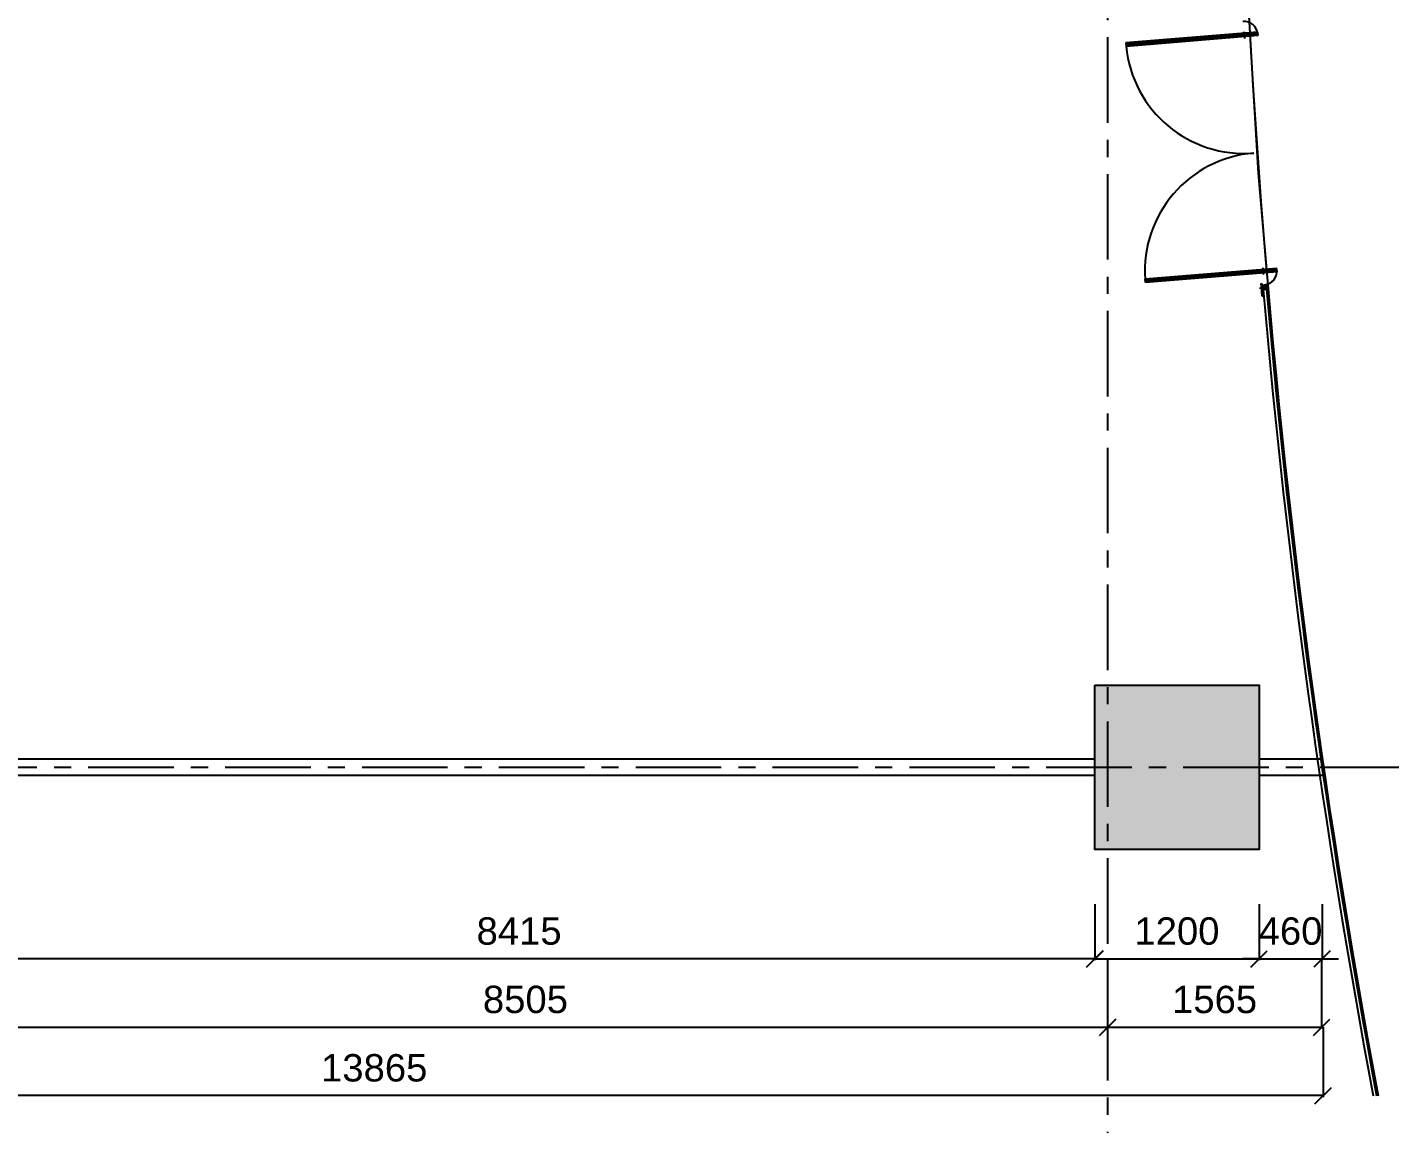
# Model space of a CAD drawing. Header units: inches. Extents: x -17552 to 18736, y -11730 to 16998.
# Drawn here: x -3399 to 6556, y -5199 to 2815 of the extents above; entities that cross this region are included whole.
import ezdxf

# ---------------------------------------------------------------- set-up
doc = ezdxf.new("R2010")
doc.units = ezdxf.units.IN
doc.header["$MEASUREMENT"] = 0
doc.linetypes.add('CENTER', pattern=[2, 1.25, -0.25, 0.25, -0.25])
for name, color, linetype in [('DIM', 3, 'Continuous'), ('HS-CURVE-PAVE-JNT', 1, 'Continuous'), ('WALL', 255, 'Continuous'), ('轴线', 10, 'CENTER')]:
    doc.layers.add(name, color=color, linetype=linetype)
doc.layers.add('租户合同线', color=5, linetype='Continuous', lineweight=50)
doc.styles.get("Standard").update_dxf_attribs({"font": 'arial.ttf'})
doc.dimstyles.new('DIM-200MM', dxfattribs={"dimtxt": 200, "dimasz": 120, "dimexe": 10, "dimexo": 100, "dimgap": 100, "dimtad": 1, "dimdec": 0, "dimrnd": 5, "dimzin": 1, "dimdsep": 46, "dimtxsty": 'Standard', "dimblk": 'OBLIQUE', "dimcen": 0.5, "dimdle": 1, "dimclrd": 256, "dimclre": 256, "dimclrt": 7, "dimaunit": 1, "dimadec": 0, "dimazin": 0, "dimtfac": 1, "dimtdec": 0, "dimtix": 1, "dimtmove": 2, "dimatfit": 3, "dimfxl": 500, "dimfxlon": 1, "dimtolj": 1, "dimtzin": 1, "dimarcsym": 0})

# ---------------------------------------------------------------- blocks, each defined once
blk = doc.blocks.new('_Oblique')
at = {"color": 0, "linetype": 'ByBlock', "lineweight": -2}
blk.add_line((-0.5, -0.5), (0.5, 0.5), dxfattribs=at)
blk = doc.blocks.new('*D11')
at = {"layer": 'DEFPOINTS', "color": 0, "transparency": 16777216}
for p in [(-4012.6, -3108.5), (4494.5, -3168.9), (4494.5, -4494)]:
    blk.add_point(p, dxfattribs=at)
at = {"layer": 'DIM', "lineweight": -2, "transparency": 16777216}
for p, q in [((-4012.6, -3994), (-4012.6, -4504)), ((4494.5, -3994), (4494.5, -4504)), ((-4013.6, -4494), (4495.5, -4494))]:
    blk.add_line(p, q, dxfattribs=at)
at = {"layer": 'DIM', "lineweight": -2, "transparency": 16777216, "xscale": 120, "yscale": 120, "zscale": 120, "rotation": 180}
blk.add_blockref('_Oblique', (-4012.6, -4494), dxfattribs=at)
at = {"layer": 'DIM', "lineweight": -2, "transparency": 16777216, "xscale": 120, "yscale": 120, "zscale": 120}
blk.add_blockref('_Oblique', (4494.5, -4494), dxfattribs=at)
at = {"layer": 'DIM', "color": 7, "transparency": 16777216, "insert": (240.9, -4291.9), "char_height": 200, "attachment_point": 5}
blk.add_mtext('\\A1;8505', dxfattribs=at)
blk = doc.blocks.new('*D12')
at = {"layer": 'DEFPOINTS', "color": 0, "transparency": 16777216}
for p in [(4494.5, -3168.9), (6058.3, -3168.9), (6058.3, -4494.4)]:
    blk.add_point(p, dxfattribs=at)
at = {"layer": 'DIM', "lineweight": -2, "transparency": 16777216}
for p, q in [((4494.5, -3994.4), (4494.5, -4504.4)), ((6058.3, -3994.4), (6058.3, -4504.4)), ((4493.5, -4494.4), (6059.3, -4494.4))]:
    blk.add_line(p, q, dxfattribs=at)
at = {"layer": 'DIM', "lineweight": -2, "transparency": 16777216, "xscale": 120, "yscale": 120, "zscale": 120, "rotation": 180}
blk.add_blockref('_Oblique', (4494.5, -4494.4), dxfattribs=at)
at = {"layer": 'DIM', "lineweight": -2, "transparency": 16777216, "xscale": 120, "yscale": 120, "zscale": 120}
blk.add_blockref('_Oblique', (6058.3, -4494.4), dxfattribs=at)
at = {"layer": 'DIM', "color": 7, "transparency": 16777216, "insert": (5276.4, -4292.3), "char_height": 200, "attachment_point": 5}
blk.add_mtext('\\A1;1565', dxfattribs=at)
blk = doc.blocks.new('*D13')
at = {"layer": 'DEFPOINTS', "color": 0, "transparency": 16777216}
for p in [(-7797.9, -1994.4), (6069.5, -3242), (-7797.9, -4994)]:
    blk.add_point(p, dxfattribs=at)
at = {"layer": 'DIM', "lineweight": -2, "transparency": 16777216}
for p, q in [((-7797.9, -4494), (-7797.9, -5004)), ((6069.5, -4494), (6069.5, -5004)), ((6070.5, -4994), (-7798.9, -4994))]:
    blk.add_line(p, q, dxfattribs=at)
at = {"layer": 'DIM', "lineweight": -2, "transparency": 16777216, "xscale": 120, "yscale": 120, "zscale": 120, "rotation": 180}
blk.add_blockref('_Oblique', (-7797.9, -4994), dxfattribs=at)
at = {"layer": 'DIM', "lineweight": -2, "transparency": 16777216, "xscale": 120, "yscale": 120, "zscale": 120}
blk.add_blockref('_Oblique', (6069.5, -4994), dxfattribs=at)
at = {"layer": 'DIM', "color": 7, "transparency": 16777216, "insert": (-864.2, -4791.9), "char_height": 200, "attachment_point": 5}
blk.add_mtext('\\A1;13865', dxfattribs=at)
blk = doc.blocks.new('*D14')
at = {"layer": 'DEFPOINTS', "color": 0, "transparency": 16777216}
for p in [(-4012.3, -3554), (4401.4, -3554.4), (-4012.3, -3994)]:
    blk.add_point(p, dxfattribs=at)
at = {"layer": 'DIM', "lineweight": -2, "transparency": 16777216}
for p, q in [((-4012.3, -3654), (-4012.3, -4004)), ((4401.4, -3654.4), (4401.4, -4004)), ((4402.4, -3994), (-4013.3, -3994))]:
    blk.add_line(p, q, dxfattribs=at)
at = {"layer": 'DIM', "lineweight": -2, "transparency": 16777216, "xscale": 120, "yscale": 120, "zscale": 120, "rotation": 180}
blk.add_blockref('_Oblique', (-4012.3, -3994), dxfattribs=at)
at = {"layer": 'DIM', "lineweight": -2, "transparency": 16777216, "xscale": 120, "yscale": 120, "zscale": 120}
blk.add_blockref('_Oblique', (4401.4, -3994), dxfattribs=at)
at = {"layer": 'DIM', "color": 7, "transparency": 16777216, "insert": (194.5, -3791.9), "char_height": 200, "attachment_point": 5}
blk.add_mtext('\\A1;8415', dxfattribs=at)
blk = doc.blocks.new('*D15')
at = {"layer": 'DEFPOINTS', "color": 0, "transparency": 16777216}
for p in [(4401.4, -3494.4), (5601.4, -3494.4), (5601.4, -3994.4)]:
    blk.add_point(p, dxfattribs=at)
at = {"layer": 'DIM', "lineweight": -2, "transparency": 16777216}
for p, q in [((4401.4, -3594.4), (4401.4, -4004.4)), ((5601.4, -3594.4), (5601.4, -4004.4)), ((4400.4, -3994.4), (5602.4, -3994.4))]:
    blk.add_line(p, q, dxfattribs=at)
at = {"layer": 'DIM', "lineweight": -2, "transparency": 16777216, "xscale": 120, "yscale": 120, "zscale": 120, "rotation": 180}
blk.add_blockref('_Oblique', (4401.4, -3994.4), dxfattribs=at)
at = {"layer": 'DIM', "lineweight": -2, "transparency": 16777216, "xscale": 120, "yscale": 120, "zscale": 120}
blk.add_blockref('_Oblique', (5601.4, -3994.4), dxfattribs=at)
at = {"layer": 'DIM', "color": 7, "transparency": 16777216, "insert": (5001.4, -3792.3), "char_height": 200, "attachment_point": 5}
blk.add_mtext('\\A1;1200', dxfattribs=at)
blk = doc.blocks.new('*D16')
at = {"layer": 'DEFPOINTS', "color": 0, "transparency": 16777216}
for p in [(5601.4, -3494.4), (6061.5, -3494.4), (6061.5, -3994.4)]:
    blk.add_point(p, dxfattribs=at)
at = {"layer": 'DIM', "lineweight": -2, "transparency": 16777216}
for p, q in [((5601.4, -3594.4), (5601.4, -4004.4)), ((6061.5, -3594.4), (6061.5, -4004.4)), ((5601.4, -3994.4), (5481.4, -3994.4)), ((5601.4, -3994.4), (6061.5, -3994.4)), ((6061.5, -3994.4), (6181.5, -3994.4))]:
    blk.add_line(p, q, dxfattribs=at)
at = {"layer": 'DIM', "lineweight": -2, "transparency": 16777216, "xscale": 120, "yscale": 120, "zscale": 120}
blk.add_blockref('_Oblique', (5601.4, -3994.4), dxfattribs=at)
at = {"layer": 'DIM', "lineweight": -2, "transparency": 16777216, "xscale": 120, "yscale": 120, "zscale": 120, "rotation": 180}
blk.add_blockref('_Oblique', (6061.5, -3994.4), dxfattribs=at)
at = {"layer": 'DIM', "color": 7, "transparency": 16777216, "insert": (5831.4, -3792.3), "char_height": 200, "attachment_point": 5}
blk.add_mtext('\\A1;460', dxfattribs=at)

msp = doc.modelspace()

# ---------------------------------------------------------------- hatches: boundary and pattern name
at = {"layer": 'WALL'}
h = msp.add_hatch(color=256, dxfattribs=at)
h.dxf.hatch_style = 1
h.paths.add_polyline_path([(4401.4, -1994.4), (5601.4, -1994.4), (5601.4, -3194.4), (4401.4, -3194.4)])

# ---------------------------------------------------------------- linework, layer by layer
at = {"layer": 'HS-CURVE-PAVE-JNT', "color": 4}
for p, q in [((5590.8, 2778.7), (4628.2, 2700.5)), ((4629, 2690.4), (5591.6, 2768.7)), ((5592, 2763.8), (4629.4, 2685.5)), ((5592.8, 2753.8), (4630.2, 2675.5)), ((5467.9, 2756.2), (5516.3, 2760.1)), ((5490.2, 2782.4), (5494.1, 2733.9)), ((5590.8, 2778.7), (5592.8, 2753.8)), ((5731.1, 1052.9), (4768.5, 974.7)), ((5731.9, 1042.9), (4769.3, 964.7)), ((4769.7, 959.8), (5732.3, 1038)), ((5733.1, 1028), (4770.5, 949.7)), ((5608.2, 1030.4), (5656.6, 1034.3)), ((5634.4, 1008.1), (5630.5, 1056.6)), ((5733.1, 1028), (5731.1, 1052.9)), ((5605.4, 907.8), (5661.5, 912.3)), ((5615.5, 940.7), (5620.5, 941.1)), ((5615.5, 940.7), (5617.1, 920.7)), ((5617.1, 920.7), (5655.6, 923.9)), ((5617.3, 918.8), (5653.7, 921.7)), ((5617.3, 918.8), (5622.8, 851)), ((5620.5, 941.1), (5621.3, 931.1)), ((5621.3, 931.1), (5664.7, 934.7)), ((5628.5, 899.6), (5655.4, 901.8)), ((5632.3, 851.8), (5628.5, 899.6)), ((5655.5, 899.7), (5630.6, 897.7)), ((5655.4, 901.8), (5653.7, 921.7)), ((5655.6, 923.9), (5661.3, 854.1)), ((5664.7, 934.7), (5671.2, 854.9)), ((5622.8, 851), (5632.3, 851.8)), ((5661.3, 854.1), (5671.2, 854.9))]:
    msp.add_line(p, q, dxfattribs=at)
at = {"layer": 'HS-CURVE-PAVE-JNT', "color": 0}
for p, q in [((4628.2, 2700.5), (4630.2, 2675.5)), ((4770.5, 949.7), (4768.5, 974.7)), ((4401.4, -2534.4), (-4015.3, -2534.4)), ((6063.9, -2534.4), (5601.4, -2534.4)), ((4401.4, -2654.4), (-4015.3, -2654.4)), ((6081.4, -2654.4), (5601.4, -2654.4))]:
    msp.add_line(p, q, dxfattribs=at)
at = {"layer": 'HS-CURVE-PAVE-JNT', "color": 4}
for points in [[(5488.3, 8555.4, 0.056132), (6471, -4994.2)], [(5631.4, 897.8, 0.024493), (6434.4, -4994.2, 0.024493)], [(5656.3, 899.8, 0.024511), (6459.8, -4994.2, 0.024511)]]:
    msp.add_lwpolyline(points, format="xyb", dxfattribs=at)
at = {"layer": 'HS-CURVE-PAVE-JNT', "color": 0}
msp.add_lwpolyline([(4401.4, -1994.4), (5601.4, -1994.4), (5601.4, -3194.4), (4401.4, -3194.4)], close=True, dxfattribs=at)
at = {"layer": 'HS-CURVE-PAVE-JNT', "color": 4}
for centre in [(5492.1, 2758.2), (5632.4, 1032.4)]:
    msp.add_circle(centre, 10, dxfattribs=at)
for centre, radius, start, end in [((5492.1, 2758.2), 100, 4.64764, 94.64764), ((5492.1, 2758.2), 865.8, 185.47493, 274.64764), ((5632.4, 1032.4), 865.8, 94.64764, 183.82036), ((5632.4, 1032.4), 100, 274.64764, 4.64764)]:
    msp.add_arc(centre, radius, start, end, dxfattribs=at)
at = {"layer": '租户合同线', "color": 4, "lineweight": -3}
msp.add_lwpolyline([(6472.9, -4994.2), (6326.4, -4195.5), (6217.6, -3544.6), (6111, -2862.5), (6002.2, -2105.2), (5915.3, -1428.4), (5858.4, -968.1), (5785.8, -323.4), (5724, 280.5), (5642.4, 1212.6), (5597.8, 1749.6), (5543.3, 2637.3), (5506.2, 3298.1), (5459.2, 4641.2), (5441.4, 5922.4), (5438.9, 6610.4), (5448.9, 7376.8), (5473.6, 8205.8), (5487.9, 8555.4)], dxfattribs=at)
at = {"layer": '轴线', "ltscale": 500}
for p, q in [((4497.6, -7883.5), (4497.6, 9682.2)), ((9671.7, -2594.4), (-12628.2, -2594.4))]:
    msp.add_line(p, q, dxfattribs=at)

# ---------------------------------------------------------------- dimensions: what is measured, and where the dimension line sits
at = {"layer": 'DIM'}
for base, p1, p2, picture, middle in [((-7797.9, -4994), (6069.5, -3242), (-7797.9, -1994.4), '*D13', (-864.2, -4791.9)), ((4494.5, -4494), (-4012.6, -3108.5), (4494.5, -3168.9), '*D11', (240.9, -4291.9)), ((6058.3, -4494.4), (4494.5, -3168.9), (6058.3, -3168.9), '*D12', (5276.4, -4292.3)), ((-4012.3, -3994), (4401.4, -3554.4), (-4012.3, -3554), '*D14', (194.5, -3791.9)), ((5601.4, -3994.4), (4401.4, -3494.4), (5601.4, -3494.4), '*D15', (5001.4, -3792.3)), ((6061.5, -3994.4), (5601.4, -3494.4), (6061.5, -3494.4), '*D16', (5831.4, -3792.3))]:
    dim = msp.add_linear_dim(base=base, p1=p1, p2=p2, dimstyle='DIM-200MM', dxfattribs=at)
    dim.commit()
    dim.dimension.update_dxf_attribs({"geometry": picture, "text_midpoint": middle})

doc.saveas('drawing.dxf')
